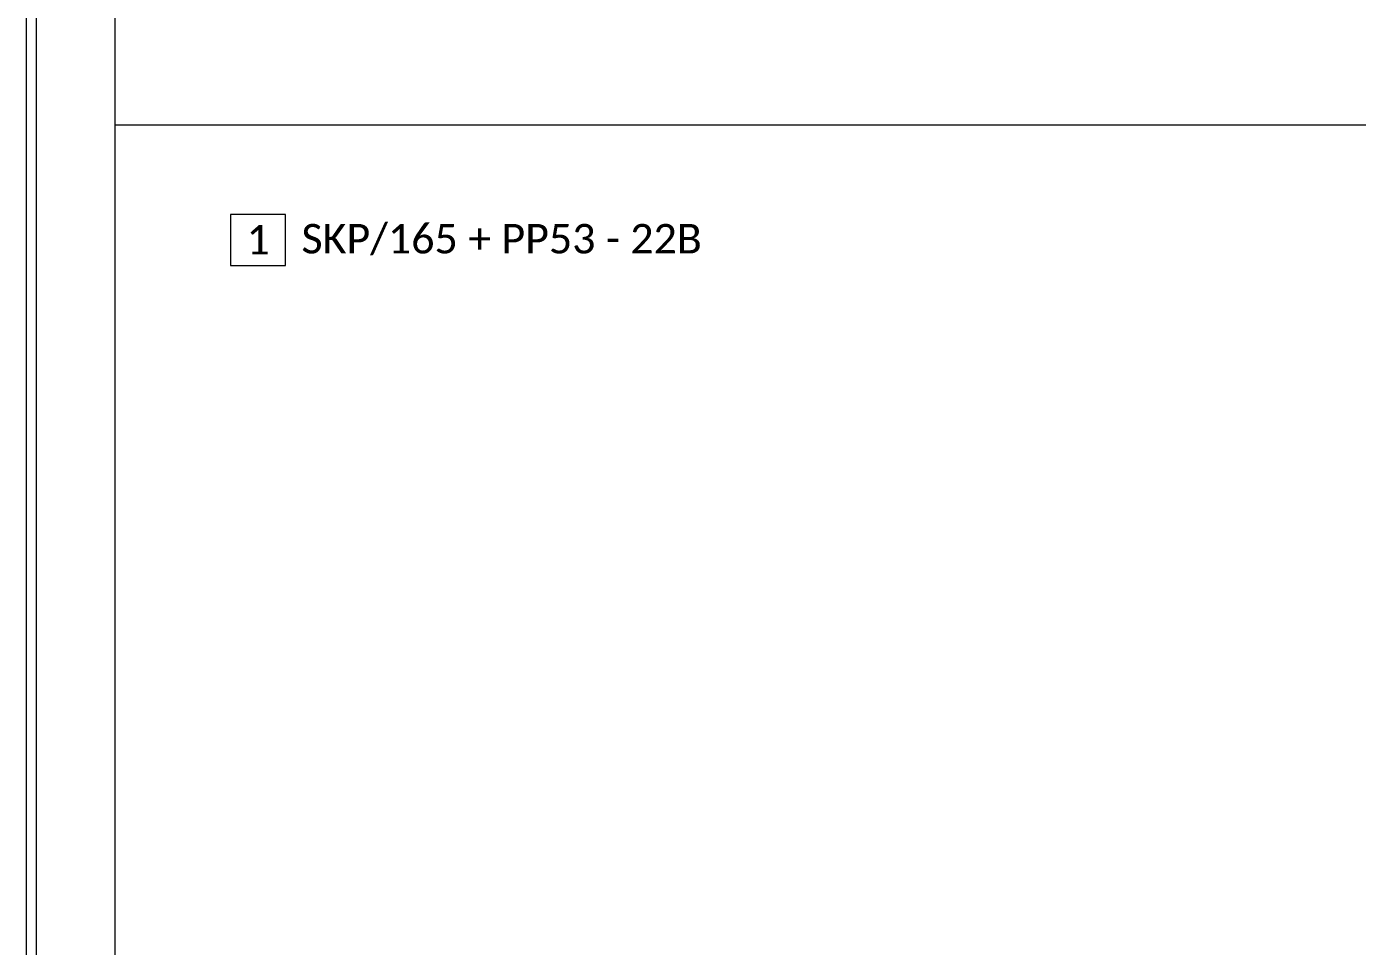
# Model space of a CAD drawing. Header units: millimetres. Extents: x 0 to 7790, y 0 to 17467.
# Drawn here: x 0 to 677, y 4927 to 5395 of the extents above; entities that cross this region are included whole.
import ezdxf

# ---------------------------------------------------------------- set-up
doc = ezdxf.new("R2010")
doc.units = ezdxf.units.MM
doc.layers.add('_MB_pomocnicze_niedrukowane', color=220, linetype='Continuous', lineweight=15, plot=False)
doc.layers.add('_MB_ramka_0.15', color=124, linetype='Continuous', lineweight=15)
doc.layers.add('_MB_tekst_0.25', color=40, linetype='Continuous', lineweight=25)
doc.styles.add('_MB_Calibri_Light_2.5', font='calibril.ttf', dxfattribs={"height": 2.5})

msp = doc.modelspace()

# ---------------------------------------------------------------- linework, layer by layer
at = {"layer": '_MB_pomocnicze_niedrukowane'}
msp.add_lwpolyline([(45, 10745), (7745, 10745), (7745, 45), (45, 45)], close=True, dxfattribs=at)
at = {"layer": '_MB_ramka_0.15'}
for points in [[(0, 10925), (7790, 10925), (7790, 0), (0, 0)], [(5, 10920), (7785, 10920), (7785, 5), (5, 5)], [(103.726, 5273.4), (131.726, 5273.4), (131.726, 5299.4), (103.726, 5299.4)]]:
    msp.add_lwpolyline(points, close=True, dxfattribs=at)
msp.add_lwpolyline([(45, 5345), (2545, 5345), (2545, 2745), (45, 2745), (45, 5345)], dxfattribs=at)

# ---------------------------------------------------------------- texts
at = {"layer": '_MB_tekst_0.25', "char_height": 15, "style": '_MB_Calibri_Light_2.5'}
for s, insert, width, attachment_point in [('{\\fCalibri Light|b0|i0|c238|p34;1}', (117.873, 5286.558), 19.52774, 5), ('SKP/165 + PP53 - 22B', (139.913, 5286.558), 248.88706, 4)]:
    msp.add_mtext(s, dxfattribs=dict(at, insert=insert, width=width, attachment_point=attachment_point))

doc.saveas('drawing.dxf')
